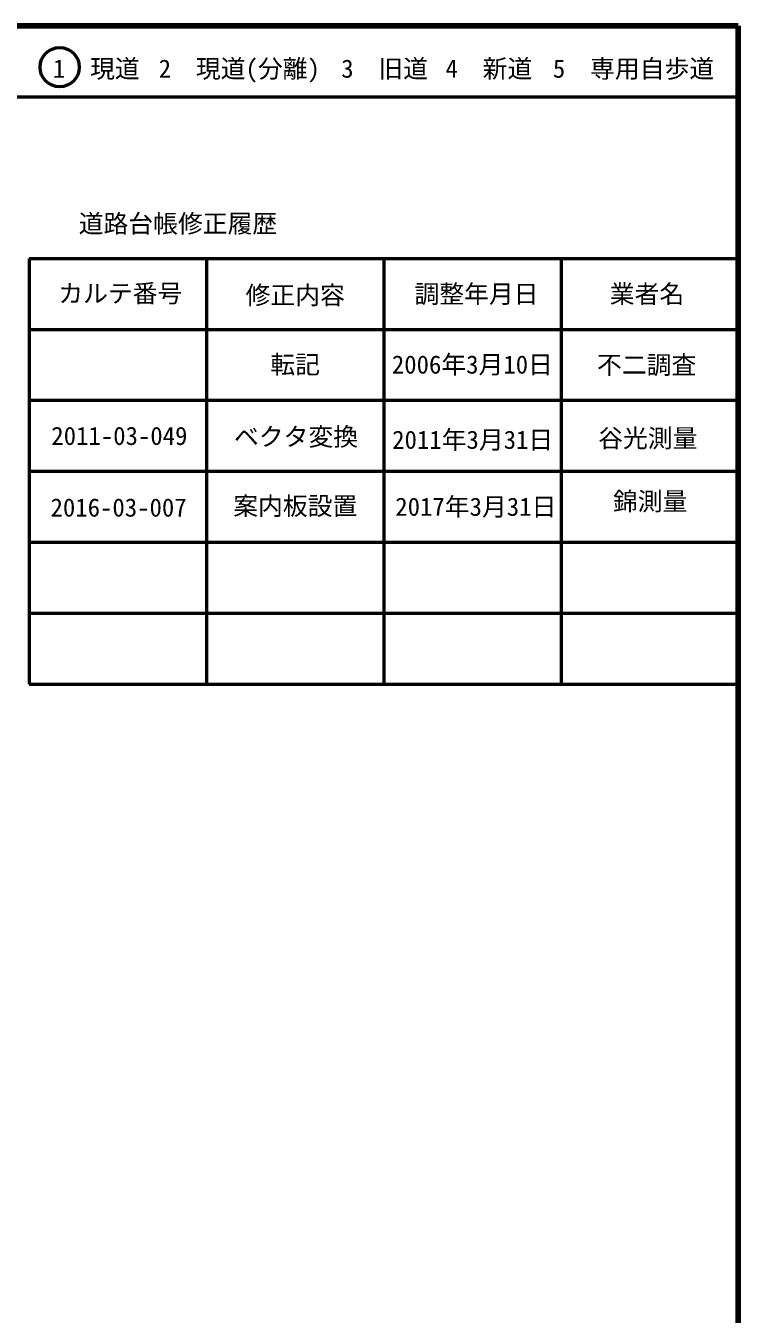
# Model space of a CAD drawing. Units: millimetres on the paper, enlarged 1000 times. Extents: x 40000 to 680000, y 20000 to 380000.
# Drawn here: x 579500 to 680000, y 198357 to 380000 of the extents above; entities that cross this region are included whole.
import ezdxf
from ezdxf.enums import TextEntityAlignment as Align

# ---------------------------------------------------------------- set-up
doc = ezdxf.new("R2010")
doc.units = ezdxf.units.MM
doc.header["$LTSCALE"] = 1000
for name, color, linetype, lineweight in [('M-TTL', 2, 'Continuous', 140), ('M-TTL-FRAM', 2, 'Continuous', 50), ('M-TTL-LINE', 7, 'Continuous', 50)]:
    doc.layers.add(name, color=color, linetype=linetype, lineweight=lineweight)
doc.layers.add('M-TTL-TXT', color=7, linetype='Continuous')
doc.styles.add('ＭＳ ゴシック', font='')
doc.styles.get('ＭＳ ゴシック').set_extended_font_data('MS Gothic')

msp = doc.modelspace()

# ---------------------------------------------------------------- linework, layer by layer
at = {"layer": 'M-TTL'}
for p, q in [((680000, 380000), (40000, 380000)), ((680000, 20000), (680000, 380000))]:
    msp.add_line(p, q, dxfattribs=at)
at = {"layer": 'M-TTL-FRAM'}
for p, q in [((580000, 347197), (580000, 287197)), ((580000, 347197), (680000, 347197)), ((580000, 287197), (680000, 287197))]:
    msp.add_line(p, q, dxfattribs=at)
at = {"layer": 'M-TTL-LINE'}
for p, q in [((40000, 370000), (680000, 370000)), ((605000, 347197), (605000, 287197)), ((630000, 347197), (630000, 287197)), ((655000, 347197), (655000, 287197)), ((580000, 337197), (680000, 337197)), ((580000, 327197), (680000, 327197)), ((580000, 317197), (680000, 317197)), ((580000, 307197), (680000, 307197)), ((580000, 297197), (680000, 297197))]:
    msp.add_line(p, q, dxfattribs=at)
msp.add_circle((584280, 374161), 2768, dxfattribs=at)

# ---------------------------------------------------------------- texts
at = {"layer": 'M-TTL-TXT', "style": 'ＭＳ ゴシック'}
for s, p in [('1\u3000現道', (589448, 373958)), ('2\u3000現道(分離)', (609619, 373958)), ('3\u3000旧道', (630121, 373958)), ('4\u3000新道', (644824, 373958)), ('5\u3000専用自歩道', (665228, 373958)), ('道路台帳修正履歴', (600968, 352113)), ('カルテ番号', (592839, 342277)), ('修正内容', (617509, 342023)), ('調整年月日', (643089, 342197)), ('業者名', (667134, 342197)), ('転記', (617500, 332245)), ('2006年3月10日', (642500, 332245)), ('不二調査', (667077, 332189)), ('2011-03-049', (592706, 322188)), ('ベクタ変換', (617625, 322078)), ('谷光測量', (667244, 321858)), ('2011年3月31日', (642544, 321639)), ('錦測量', (667573, 312967)), ('2016-03-007', (592596, 312088)), ('案内板設置', (617515, 312308)), ('2017年3月31日', (642983, 312198))]:
    msp.add_text(s, height=2566, dxfattribs=at).set_placement(p, align=Align.MIDDLE_CENTER)

doc.saveas('drawing.dxf')
